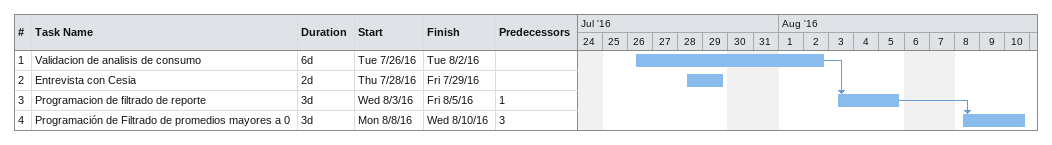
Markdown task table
| ID | Task | Duration | Start | Finish | Predecessors |
|---|---|---|---|---|---|
| 1 | Validacion de analisis de consumo | 6d | 2016-07-26 | 2016-08-02 |  |
| 2 | Entrevista con Cesia | 2d | 2016-07-28 | 2016-07-29 |  |
| 3 | Programacion de filtrado de reporte | 3d | 2016-08-03 | 2016-08-05 | 1 |
| 4 | Programación de Filtrado de promedios mayores a 0 | 3d | 2016-08-08 | 2016-08-10 | 3 |
